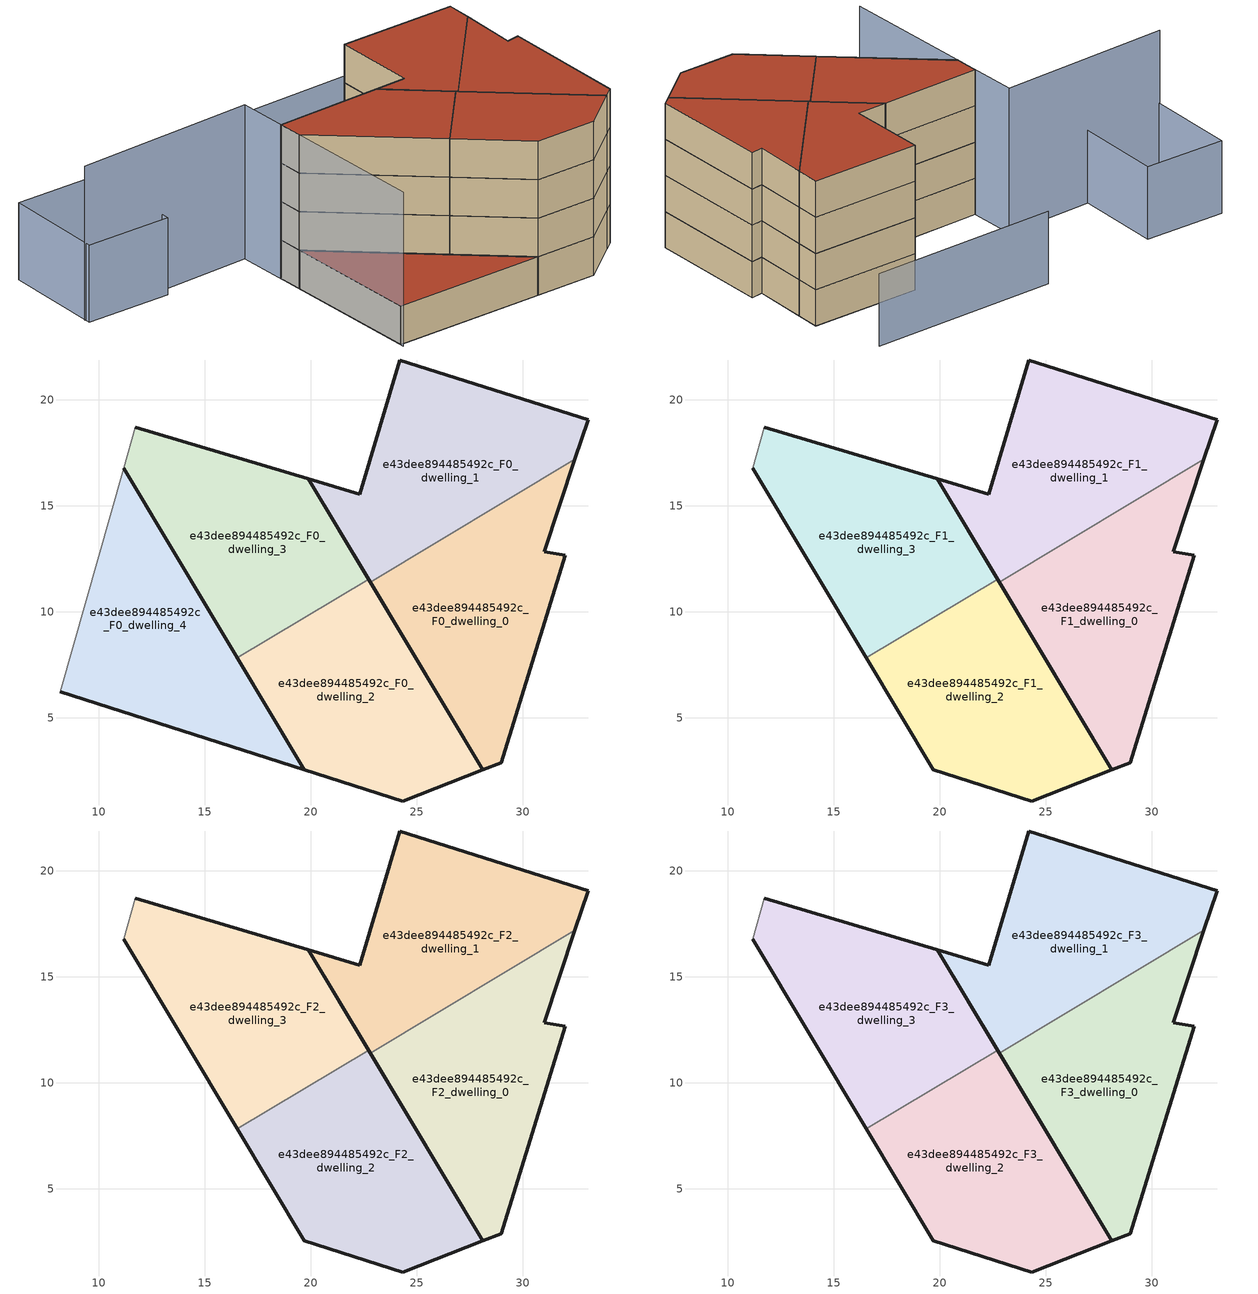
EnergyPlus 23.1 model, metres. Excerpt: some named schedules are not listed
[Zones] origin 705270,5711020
e43dee894485492c_F0_dwelling_0
 floor ground (EU_floor_Construction): 28.99,2.88 31.99,12.66 31,12.83 32.45,17.18 22.79,11.39 28.1,2.54 z0
 wall outside (EU_wall_Construction): 32.45,17.18 31,12.83 31.99,12.66 28.99,2.88 28.1,2.54 22.79,11.39 z0:3
 wall to e43dee894485492c_F0_dwelling_1 (EU_wall_Construction): 22.79,11.39 32.45,17.18 z0:3
e43dee894485492c_F0_dwelling_1
 floor ground (EU_floor_Construction): 32.45,17.18 33.07,19.06 24.19,21.87 22.29,15.55 19.87,16.27 22.79,11.39 z0
 wall outside (EU_wall_Construction): 22.79,11.39 19.87,16.27 22.29,15.55 24.19,21.87 33.07,19.06 32.45,17.18 z0:3
e43dee894485492c_F0_dwelling_2
 floor ground (EU_floor_Construction): 28.1,2.54 22.72,11.52 16.53,7.81 19.69,2.55 24.32,1.07 z0
 wall outside (EU_wall_Construction): 22.72,11.52 28.1,2.54 24.32,1.07 19.69,2.55 16.53,7.81 z0:3
 wall to e43dee894485492c_F0_dwelling_3 (EU_wall_Construction): 16.53,7.81 22.72,11.52 z0:3
e43dee894485492c_F0_dwelling_3
 floor ground (EU_floor_Construction): 22.72,11.52 19.87,16.27 11.71,18.7 11.16,16.77 16.53,7.81 z0
 wall outside (EU_wall_Construction): 11.71,18.7 19.87,16.27 22.72,11.52 / 16.53,7.81 11.16,16.77 z0:3
 wall adiabatic (EU_wall_Construction): 11.16,16.77 11.71,18.7 z0:3
e43dee894485492c_F0_dwelling_4
 floor ground (EU_floor_Construction): 19.69,2.55 11.16,16.77 8.18,6.21 z0
 wall outside (EU_wall_Construction): 11.16,16.77 19.69,2.55 8.18,6.21 z0:3
 wall adiabatic (EU_wall_Construction): 8.18,6.21 11.16,16.77 z0:3
 roof outside (EU_roof_Construction): 11.16,16.77 19.69,2.55 8.18,6.21 z3
e43dee894485492c_F1_dwelling_0
 floor to e43dee894485492c_F0_dwelling_0 (EU_floor_Construction): 28.99,2.88 31.99,12.66 31,12.83 32.45,17.18 22.79,11.39 28.1,2.54 z3
 wall outside (EU_wall_Construction): 32.45,17.18 31,12.83 31.99,12.66 28.99,2.88 28.1,2.54 22.79,11.39 z3:6
 wall to e43dee894485492c_F1_dwelling_1 (EU_wall_Construction): 22.79,11.39 32.45,17.18 z3:6
e43dee894485492c_F1_dwelling_1
 floor to e43dee894485492c_F0_dwelling_1 (EU_floor_Construction): 32.45,17.18 33.07,19.06 24.19,21.87 22.29,15.55 19.87,16.27 22.79,11.39 z3
 wall outside (EU_wall_Construction): 22.79,11.39 19.87,16.27 22.29,15.55 24.19,21.87 33.07,19.06 32.45,17.18 z3:6
e43dee894485492c_F1_dwelling_2
 floor to e43dee894485492c_F0_dwelling_2 (EU_floor_Construction): 28.1,2.54 22.72,11.52 16.53,7.81 19.69,2.55 24.32,1.07 z3
 wall outside (EU_wall_Construction): 22.72,11.52 28.1,2.54 24.32,1.07 19.69,2.55 16.53,7.81 z3:6
 wall to e43dee894485492c_F1_dwelling_3 (EU_wall_Construction): 16.53,7.81 22.72,11.52 z3:6
e43dee894485492c_F1_dwelling_3
 floor to e43dee894485492c_F0_dwelling_3 (EU_floor_Construction): 22.72,11.52 19.87,16.27 11.71,18.7 11.16,16.77 16.53,7.81 z3
 wall outside (EU_wall_Construction): 11.71,18.7 19.87,16.27 22.72,11.52 / 16.53,7.81 11.16,16.77 z3:6
 wall adiabatic (EU_wall_Construction): 11.16,16.77 11.71,18.7 z3:6
e43dee894485492c_F2_dwelling_0
 floor to e43dee894485492c_F1_dwelling_0 (EU_floor_Construction): 28.99,2.88 31.99,12.66 31,12.83 32.45,17.18 22.79,11.39 28.1,2.54 z6
 wall outside (EU_wall_Construction): 32.45,17.18 31,12.83 31.99,12.66 28.99,2.88 28.1,2.54 22.79,11.39 z6:9
 wall to e43dee894485492c_F2_dwelling_1 (EU_wall_Construction): 22.79,11.39 32.45,17.18 z6:9
e43dee894485492c_F2_dwelling_1
 floor to e43dee894485492c_F1_dwelling_1 (EU_floor_Construction): 32.45,17.18 33.07,19.06 24.19,21.87 22.29,15.55 19.87,16.27 22.79,11.39 z6
 wall outside (EU_wall_Construction): 22.79,11.39 19.87,16.27 22.29,15.55 24.19,21.87 33.07,19.06 32.45,17.18 z6:9
e43dee894485492c_F2_dwelling_2
 floor to e43dee894485492c_F1_dwelling_2 (EU_floor_Construction): 28.1,2.54 22.72,11.52 16.53,7.81 19.69,2.55 24.32,1.07 z6
 wall outside (EU_wall_Construction): 22.72,11.52 28.1,2.54 24.32,1.07 19.69,2.55 16.53,7.81 z6:9
 wall to e43dee894485492c_F2_dwelling_3 (EU_wall_Construction): 16.53,7.81 22.72,11.52 z6:9
e43dee894485492c_F2_dwelling_3
 floor to e43dee894485492c_F1_dwelling_3 (EU_floor_Construction): 22.72,11.52 19.87,16.27 11.71,18.7 11.16,16.77 16.53,7.81 z6
 wall outside (EU_wall_Construction): 11.71,18.7 19.87,16.27 22.72,11.52 / 16.53,7.81 11.16,16.77 z6:9
 wall adiabatic (EU_wall_Construction): 11.16,16.77 11.71,18.7 z6:9
e43dee894485492c_F3_dwelling_0
 floor to e43dee894485492c_F2_dwelling_0 (EU_floor_Construction): 28.99,2.88 31.99,12.66 31,12.83 32.45,17.18 22.79,11.39 28.1,2.54 z9
 wall outside (EU_wall_Construction): 32.45,17.18 31,12.83 31.99,12.66 28.99,2.88 28.1,2.54 22.79,11.39 z9:12
 wall to e43dee894485492c_F3_dwelling_1 (EU_wall_Construction): 22.79,11.39 32.45,17.18 z9:12
 roof outside (EU_roof_Construction): 32.45,17.18 31,12.83 31.99,12.66 28.99,2.88 28.1,2.54 22.79,11.39 z12
e43dee894485492c_F3_dwelling_1
 floor to e43dee894485492c_F2_dwelling_1 (EU_floor_Construction): 32.45,17.18 33.07,19.06 24.19,21.87 22.29,15.55 19.87,16.27 22.79,11.39 z9
 wall outside (EU_wall_Construction): 22.79,11.39 19.87,16.27 22.29,15.55 24.19,21.87 33.07,19.06 32.45,17.18 z9:12
 roof outside (EU_roof_Construction): 33.07,19.06 32.45,17.18 22.79,11.39 19.87,16.27 22.29,15.55 24.19,21.87 z12
e43dee894485492c_F3_dwelling_2
 floor to e43dee894485492c_F2_dwelling_2 (EU_floor_Construction): 28.1,2.54 22.72,11.52 16.53,7.81 19.69,2.55 24.32,1.07 z9
 wall outside (EU_wall_Construction): 22.72,11.52 28.1,2.54 24.32,1.07 19.69,2.55 16.53,7.81 z9:12
 wall to e43dee894485492c_F3_dwelling_3 (EU_wall_Construction): 16.53,7.81 22.72,11.52 z9:12
 roof outside (EU_roof_Construction): 22.72,11.52 28.1,2.54 24.32,1.07 19.69,2.55 16.53,7.81 z12
e43dee894485492c_F3_dwelling_3
 floor to e43dee894485492c_F2_dwelling_3 (EU_floor_Construction): 22.72,11.52 19.87,16.27 11.71,18.7 11.16,16.77 16.53,7.81 z9
 wall outside (EU_wall_Construction): 11.71,18.7 19.87,16.27 22.72,11.52 / 16.53,7.81 11.16,16.77 z9:12
 wall adiabatic (EU_wall_Construction): 11.16,16.77 11.71,18.7 z9:12
 roof outside (EU_roof_Construction): 19.87,16.27 22.72,11.52 16.53,7.81 11.16,16.77 11.71,18.7 z12
shading: -1.13,26.34 12.76,22.42 / 12.76,22.42 8.1,5.94 z0:12; 33.08,24.73 17.81,29.36 / 7.83,31.4 5.3,23.77 / 5.3,23.77 -1.19,25.93 / -1.19,25.93 1.34,33.55 / 1.34,33.55 7.83,31.4 z0:6
[Building]
EU S2 Campaign: North Axis=0; Terrain=City; Solar Distribution=FullExterior
[Site:Location]
London: Latitude=51.5; Longitude=-0.5; Time Zone=0; Elevation=25
[SizingPeriod:WeatherFileDays]
AnnualSizingPeriod: Begin Month=1; Begin Day of Month=1; End Month=12; End Day of Month=31; Day of Week for Start Day=Monday; Use Weather File Daylight Saving Period=No; Use Weather File Rain and Snow Indicators=No
[MATERIAL]
EU_InternalMass_Material: Roughness=MediumRough; Thickness=0.1; Conductivity=1; Density=1800; Specific Heat=900; Thermal Absorptance=0.9; Solar Absorptance=0.7; Visible Absorptance=0.7
[MATERIAL:NOMASS] Roughness=MediumRough; Thermal Absorptance=0.9; Solar Absorptance=0.7; Visible Absorptance=0.7
Name | Thermal Resistance
EU_wall_NoMass | 1.04674
EU_roof_NoMass | 4.32442
EU_floor_NoMass | 2.04616
[CONSTRUCTION]
EU_wall_Construction: EU_wall_NoMass
EU_roof_Construction: EU_roof_NoMass
EU_floor_Construction: EU_floor_NoMass
EU_InternalMass_Construction: EU_InternalMass_Material
[ZONE] Type=1; Multiplier=1; Ceiling Height=autocalculate; Floor Area=autocalculate; Part of Total Floor Area=Yes
Name | Volume
e43dee894485492c_F0_dwelling_0; e43dee894485492c_F1_dwelling_0; e43dee894485492c_F2_dwelling_0; e43dee894485492c_F3_dwelling_0 | 198.46
e43dee894485492c_F0_dwelling_1; e43dee894485492c_F1_dwelling_1; e43dee894485492c_F2_dwelling_1; e43dee894485492c_F3_dwelling_1 | 198.445
e43dee894485492c_F0_dwelling_2; e43dee894485492c_F1_dwelling_2; e43dee894485492c_F2_dwelling_2; e43dee894485492c_F3_dwelling_2 | 198.45
e43dee894485492c_F0_dwelling_3; e43dee894485492c_F1_dwelling_3; e43dee894485492c_F2_dwelling_3; e43dee894485492c_F3_dwelling_3 | 198.467
e43dee894485492c_F0_dwelling_4 | 198.454
[INTERNALMASS] Construction=EU_InternalMass_Construction
Name | Zone or ZoneList | Surface Area
e43dee894485492c_F0_dwelling_0_EU_InternalMass | e43dee894485492c_F0_dwelling_0 | 66.1552
e43dee894485492c_F0_dwelling_1_EU_InternalMass | e43dee894485492c_F0_dwelling_1 | 66.1478
e43dee894485492c_F0_dwelling_2_EU_InternalMass | e43dee894485492c_F0_dwelling_2 | 66.1505
e43dee894485492c_F0_dwelling_3_EU_InternalMass | e43dee894485492c_F0_dwelling_3 | 66.1558
e43dee894485492c_F0_dwelling_4_EU_InternalMass | e43dee894485492c_F0_dwelling_4 | 66.1514
e43dee894485492c_F1_dwelling_0_EU_InternalMass | e43dee894485492c_F1_dwelling_0 | 82.6858
e43dee894485492c_F1_dwelling_1_EU_InternalMass | e43dee894485492c_F1_dwelling_1 | 82.6885
e43dee894485492c_F1_dwelling_2_EU_InternalMass | e43dee894485492c_F1_dwelling_2 | 82.6884
e43dee894485492c_F1_dwelling_3_EU_InternalMass | e43dee894485492c_F1_dwelling_3 | 82.6848
e43dee894485492c_F2_dwelling_0_EU_InternalMass | e43dee894485492c_F2_dwelling_0 | 82.6858
e43dee894485492c_F2_dwelling_1_EU_InternalMass | e43dee894485492c_F2_dwelling_1 | 82.6885
e43dee894485492c_F2_dwelling_2_EU_InternalMass | e43dee894485492c_F2_dwelling_2 | 82.6884
e43dee894485492c_F2_dwelling_3_EU_InternalMass | e43dee894485492c_F2_dwelling_3 | 82.6848
e43dee894485492c_F3_dwelling_0_EU_InternalMass | e43dee894485492c_F3_dwelling_0 | 82.6858
e43dee894485492c_F3_dwelling_1_EU_InternalMass | e43dee894485492c_F3_dwelling_1 | 82.6885
e43dee894485492c_F3_dwelling_2_EU_InternalMass | e43dee894485492c_F3_dwelling_2 | 82.6884
e43dee894485492c_F3_dwelling_3_EU_InternalMass | e43dee894485492c_F3_dwelling_3 | 82.6848
[OTHEREQUIPMENT] Fuel Type=Electricity; Design Level Calculation Method=Watts/Area; Power per Zone Floor Area=1; Fraction Latent=0; Fraction Radiant=0; Fraction Lost=0; Carbon Dioxide Generation Rate=0; EndUse Subcategory=EU_Step8_InternalGains
Name | Zone or ZoneList or Space or SpaceList | Schedule
EU_Step8_InternalGain_e43dee894485492c_F0_dwelling_0_f000 | e43dee894485492c_F0_dwelling_0 | EU_Step8_GainSchedule_e43dee894485492c_F0_dwelling_0_f000
EU_Step8_InternalGain_e43dee894485492c_F0_dwelling_1_f000 | e43dee894485492c_F0_dwelling_1 | EU_Step8_GainSchedule_e43dee894485492c_F0_dwelling_1_f000
EU_Step8_InternalGain_e43dee894485492c_F0_dwelling_2_f000 | e43dee894485492c_F0_dwelling_2 | EU_Step8_GainSchedule_e43dee894485492c_F0_dwelling_2_f000
EU_Step8_InternalGain_e43dee894485492c_F0_dwelling_3_f000 | e43dee894485492c_F0_dwelling_3 | EU_Step8_GainSchedule_e43dee894485492c_F0_dwelling_3_f000
EU_Step8_InternalGain_e43dee894485492c_F0_dwelling_4_f000 | e43dee894485492c_F0_dwelling_4 | EU_Step8_GainSchedule_e43dee894485492c_F0_dwelling_4_f000
EU_Step8_InternalGain_e43dee894485492c_F1_dwelling_0_f000 | e43dee894485492c_F1_dwelling_0 | EU_Step8_GainSchedule_e43dee894485492c_F1_dwelling_0_f000
EU_Step8_InternalGain_e43dee894485492c_F1_dwelling_1_f000 | e43dee894485492c_F1_dwelling_1 | EU_Step8_GainSchedule_e43dee894485492c_F1_dwelling_1_f000
EU_Step8_InternalGain_e43dee894485492c_F1_dwelling_2_f000 | e43dee894485492c_F1_dwelling_2 | EU_Step8_GainSchedule_e43dee894485492c_F1_dwelling_2_f000
EU_Step8_InternalGain_e43dee894485492c_F1_dwelling_3_f000 | e43dee894485492c_F1_dwelling_3 | EU_Step8_GainSchedule_e43dee894485492c_F1_dwelling_3_f000
EU_Step8_InternalGain_e43dee894485492c_F2_dwelling_0_f000 | e43dee894485492c_F2_dwelling_0 | EU_Step8_GainSchedule_e43dee894485492c_F2_dwelling_0_f000
EU_Step8_InternalGain_e43dee894485492c_F2_dwelling_1_f000 | e43dee894485492c_F2_dwelling_1 | EU_Step8_GainSchedule_e43dee894485492c_F2_dwelling_1_f000
EU_Step8_InternalGain_e43dee894485492c_F2_dwelling_2_f000 | e43dee894485492c_F2_dwelling_2 | EU_Step8_GainSchedule_e43dee894485492c_F2_dwelling_2_f000
EU_Step8_InternalGain_e43dee894485492c_F2_dwelling_3_f000 | e43dee894485492c_F2_dwelling_3 | EU_Step8_GainSchedule_e43dee894485492c_F2_dwelling_3_f000
EU_Step8_InternalGain_e43dee894485492c_F3_dwelling_0_f000 | e43dee894485492c_F3_dwelling_0 | EU_Step8_GainSchedule_e43dee894485492c_F3_dwelling_0_f000
EU_Step8_InternalGain_e43dee894485492c_F3_dwelling_1_f000 | e43dee894485492c_F3_dwelling_1 | EU_Step8_GainSchedule_e43dee894485492c_F3_dwelling_1_f000
EU_Step8_InternalGain_e43dee894485492c_F3_dwelling_2_f000 | e43dee894485492c_F3_dwelling_2 | EU_Step8_GainSchedule_e43dee894485492c_F3_dwelling_2_f000
EU_Step8_InternalGain_e43dee894485492c_F3_dwelling_3_f000 | e43dee894485492c_F3_dwelling_3 | EU_Step8_GainSchedule_e43dee894485492c_F3_dwelling_3_f000
[ZONEVENTILATION:DESIGNFLOWRATE] Schedule=EU_AlwaysOn; Design Flow Rate Calculation Method=AirChanges/Hour; Air Changes per Hour=0.488719; Ventilation Type=Natural; Fan Pressure Rise=0; Fan Total Efficiency=1; Constant Term Coefficient=1; Temperature Term Coefficient=0; Velocity Term Coefficient=0; Velocity Squared Term Coefficient=0; Minimum Indoor Temperature=-100; Maximum Indoor Temperature=100; Delta Temperature=-100; Minimum Outdoor Temperature=-100; Maximum Outdoor Temperature=100; Maximum Wind Speed=40
Name | Zone or ZoneList or Space or SpaceList
EU_ConstantAir_e43dee894485492c_F0_dwelling_0 | e43dee894485492c_F0_dwelling_0
EU_ConstantAir_e43dee894485492c_F0_dwelling_1 | e43dee894485492c_F0_dwelling_1
EU_ConstantAir_e43dee894485492c_F0_dwelling_2 | e43dee894485492c_F0_dwelling_2
EU_ConstantAir_e43dee894485492c_F0_dwelling_3 | e43dee894485492c_F0_dwelling_3
EU_ConstantAir_e43dee894485492c_F0_dwelling_4 | e43dee894485492c_F0_dwelling_4
EU_ConstantAir_e43dee894485492c_F1_dwelling_0 | e43dee894485492c_F1_dwelling_0
EU_ConstantAir_e43dee894485492c_F1_dwelling_1 | e43dee894485492c_F1_dwelling_1
EU_ConstantAir_e43dee894485492c_F1_dwelling_2 | e43dee894485492c_F1_dwelling_2
EU_ConstantAir_e43dee894485492c_F1_dwelling_3 | e43dee894485492c_F1_dwelling_3
EU_ConstantAir_e43dee894485492c_F2_dwelling_0 | e43dee894485492c_F2_dwelling_0
EU_ConstantAir_e43dee894485492c_F2_dwelling_1 | e43dee894485492c_F2_dwelling_1
EU_ConstantAir_e43dee894485492c_F2_dwelling_2 | e43dee894485492c_F2_dwelling_2
EU_ConstantAir_e43dee894485492c_F2_dwelling_3 | e43dee894485492c_F2_dwelling_3
EU_ConstantAir_e43dee894485492c_F3_dwelling_0 | e43dee894485492c_F3_dwelling_0
EU_ConstantAir_e43dee894485492c_F3_dwelling_1 | e43dee894485492c_F3_dwelling_1
EU_ConstantAir_e43dee894485492c_F3_dwelling_2 | e43dee894485492c_F3_dwelling_2
EU_ConstantAir_e43dee894485492c_F3_dwelling_3 | e43dee894485492c_F3_dwelling_3
[HVACTEMPLATE:THERMOSTAT] Constant Heating Setpoint=20; Constant Cooling Setpoint=50
EU_HeatOnly_e43dee894485492c_F0_dwelling_0; EU_HeatOnly_e43dee894485492c_F0_dwelling_1; EU_HeatOnly_e43dee894485492c_F0_dwelling_2; EU_HeatOnly_e43dee894485492c_F0_dwelling_3; EU_HeatOnly_e43dee894485492c_F0_dwelling_4; EU_HeatOnly_e43dee894485492c_F1_dwelling_0; EU_HeatOnly_e43dee894485492c_F1_dwelling_1; EU_HeatOnly_e43dee894485492c_F1_dwelling_2; EU_HeatOnly_e43dee894485492c_F1_dwelling_3; EU_HeatOnly_e43dee894485492c_F2_dwelling_0; EU_HeatOnly_e43dee894485492c_F2_dwelling_1; EU_HeatOnly_e43dee894485492c_F2_dwelling_2; EU_HeatOnly_e43dee894485492c_F2_dwelling_3; EU_HeatOnly_e43dee894485492c_F3_dwelling_0; EU_HeatOnly_e43dee894485492c_F3_dwelling_1; EU_HeatOnly_e43dee894485492c_F3_dwelling_2; EU_HeatOnly_e43dee894485492c_F3_dwelling_3
[HVACTEMPLATE:ZONE:IDEALLOADSAIRSYSTEM] System Availability Schedule=EU_AlwaysOn; Maximum Heating Supply Air Temperature=50; Minimum Cooling Supply Air Temperature=13; Maximum Heating Supply Air Humidity Ratio=0.0156; Minimum Cooling Supply Air Humidity Ratio=0.0077; Heating Limit=NoLimit; Cooling Limit=NoLimit; Heating Availability Schedule=EU_AlwaysOn; Cooling Availability Schedule=EU_CoolingOff; Dehumidification Control Type=ConstantSensibleHeatRatio; Cooling Sensible Heat Ratio=0.7; Dehumidification Setpoint=60; Humidification Control Type=None; Humidification Setpoint=30; Outdoor Air Method=None; Outdoor Air Flow Rate per Person=0.00944; Outdoor Air Flow Rate per Zone Floor Area=0; Outdoor Air Flow Rate per Zone=0; Demand Controlled Ventilation Type=None; Outdoor Air Economizer Type=NoEconomizer; Heat Recovery Type=None; Sensible Heat Recovery Effectiveness=0.7; Latent Heat Recovery Effectiveness=0.65
Name | Template Thermostat
e43dee894485492c_F0_dwelling_0 | EU_HeatOnly_e43dee894485492c_F0_dwelling_0
e43dee894485492c_F0_dwelling_1 | EU_HeatOnly_e43dee894485492c_F0_dwelling_1
e43dee894485492c_F0_dwelling_2 | EU_HeatOnly_e43dee894485492c_F0_dwelling_2
e43dee894485492c_F0_dwelling_3 | EU_HeatOnly_e43dee894485492c_F0_dwelling_3
e43dee894485492c_F0_dwelling_4 | EU_HeatOnly_e43dee894485492c_F0_dwelling_4
e43dee894485492c_F1_dwelling_0 | EU_HeatOnly_e43dee894485492c_F1_dwelling_0
e43dee894485492c_F1_dwelling_1 | EU_HeatOnly_e43dee894485492c_F1_dwelling_1
e43dee894485492c_F1_dwelling_2 | EU_HeatOnly_e43dee894485492c_F1_dwelling_2
e43dee894485492c_F1_dwelling_3 | EU_HeatOnly_e43dee894485492c_F1_dwelling_3
e43dee894485492c_F2_dwelling_0 | EU_HeatOnly_e43dee894485492c_F2_dwelling_0
e43dee894485492c_F2_dwelling_1 | EU_HeatOnly_e43dee894485492c_F2_dwelling_1
e43dee894485492c_F2_dwelling_2 | EU_HeatOnly_e43dee894485492c_F2_dwelling_2
e43dee894485492c_F2_dwelling_3 | EU_HeatOnly_e43dee894485492c_F2_dwelling_3
e43dee894485492c_F3_dwelling_0 | EU_HeatOnly_e43dee894485492c_F3_dwelling_0
e43dee894485492c_F3_dwelling_1 | EU_HeatOnly_e43dee894485492c_F3_dwelling_1
e43dee894485492c_F3_dwelling_2 | EU_HeatOnly_e43dee894485492c_F3_dwelling_2
e43dee894485492c_F3_dwelling_3 | EU_HeatOnly_e43dee894485492c_F3_dwelling_3
